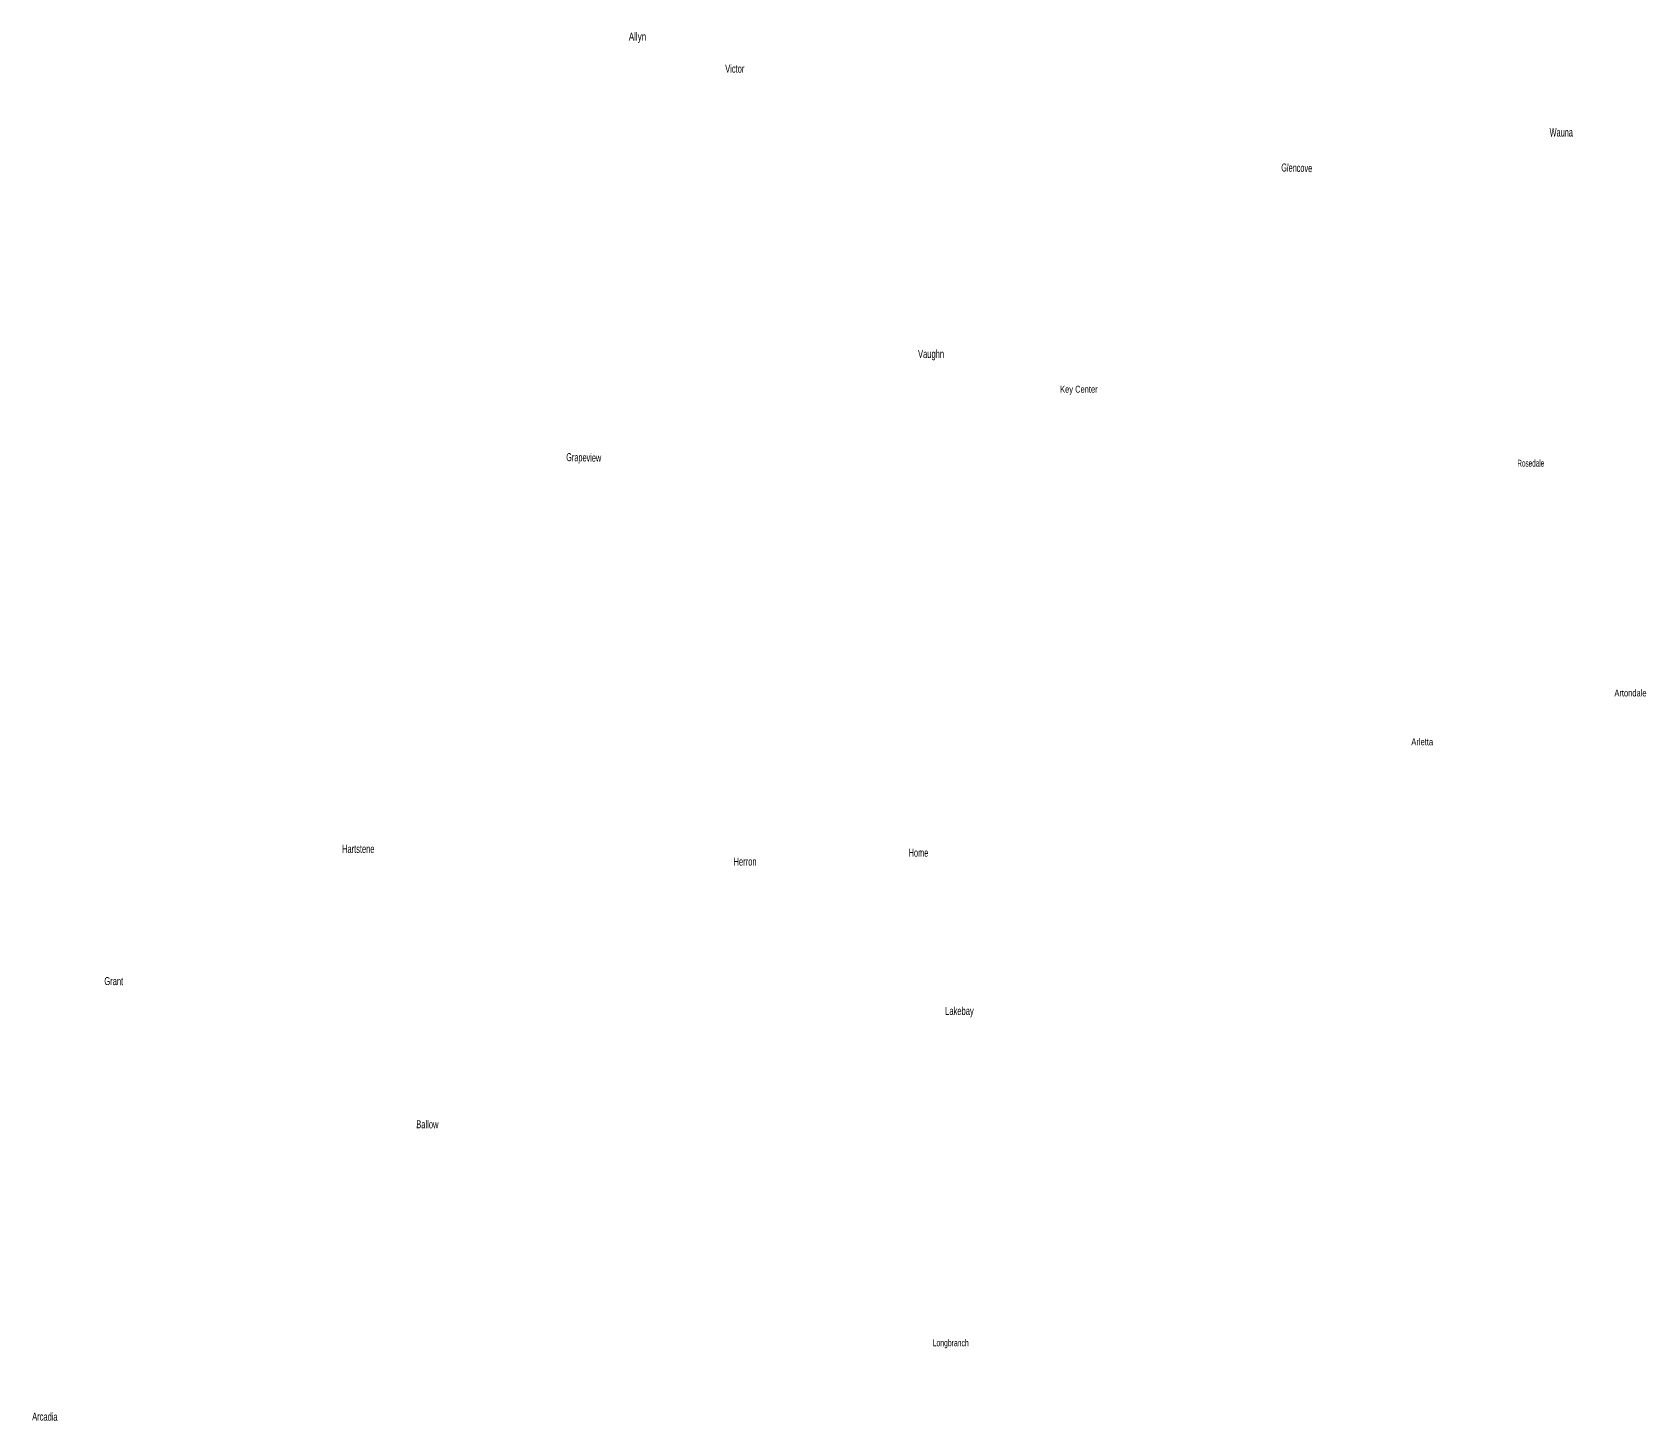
# Model space of a CAD drawing. Header units: feet. Extents: x -903180 to 1023491, y -707744 to 564635.
# Drawn here: x -485813 to -405430, y -105948 to -36498 of the extents above; entities that cross this region are included whole.
import ezdxf

# ---------------------------------------------------------------- set-up
doc = ezdxf.new("R2010")
doc.units = ezdxf.units.FT
doc.header["$LTSCALE"] = 80
doc.layers.add('16', color=7, linetype='Continuous')

msp = doc.modelspace()

# ---------------------------------------------------------------- texts
at = {"layer": '16'}
for s, height, width, p in [('Allyn', 400, 0.75, (-455981.78, -36919.44)), ('Victor', 400, 0.7, (-451160.31, -38525.81)), ('Wauna', 420, 0.6, (-409940.64, -41718.03)), ('Vaughn', 400, 0.65, (-441519, -52790.04)), ('Key Center', 345.6, 0.65, (-434416.69, -54528.65)), ('Rosedale', 345.6, 0.55, (-411553.06, -58227.66)), ('Artondale', 345.6, 0.65, (-406702.49, -69720.12)), ('Arletta', 345.6, 0.75, (-416854.86, -72162.93)), ('Hartstene', 408, 0.6, (-470316.2, -77548.34)), ('Herron', 400, 0.65, (-450747.56, -78179.37)), ('Home', 400, 0.6, (-441985.9, -77735)), ('Lakebay', 400, 0.65, (-440163.37, -85647.63)), ('Longbranch', 340, 0.6, (-440786.57, -102215.31))]:
    msp.add_text(s, height=height, dxfattribs=dict(at, width=width)).set_placement(p)
for s, rotation, width, p in [('Glencove', 358.739, 0.6, (-423361.42, -43465.81)), ('Grapeview', 358.739, 0.6, (-459113.75, -57948.68)), ('Grant', 359.37, 0.65, (-482206.46, -84151.24)), ('Ballow', 359.37, 0.65, (-466611.07, -91315.42)), ('Arcadia', 359.37, 0.7, (-485813.24, -105929.96))]:
    msp.add_text(s, height=400, rotation=rotation, dxfattribs=dict(at, width=width)).set_placement(p)

doc.saveas('drawing.dxf')
